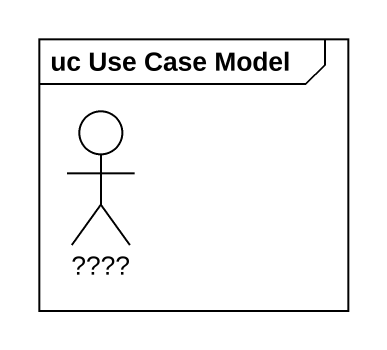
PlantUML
@startuml
mainframe uc Use Case Model
actor "????" as actor1
@enduml
